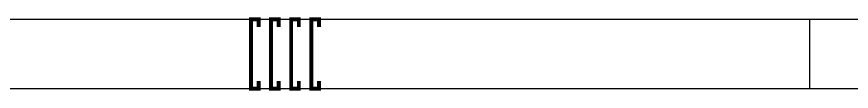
# Model space of a CAD drawing. Header units: millimetres. Extents: x -19577 to 374132, y 182625 to 847314.
# Drawn here: x 285053 to 295827, y 217225 to 218175 of the extents above; entities that cross this region are included whole.
import ezdxf

# ---------------------------------------------------------------- set-up
doc = ezdxf.new("R2010")
doc.units = ezdxf.units.MM
doc.header["$LTSCALE"] = 150
doc.layers.add('-----26 Electrical Cable Tray_LV_STSPDU_B', color=41, linetype='Continuous')

msp = doc.modelspace()

# ---------------------------------------------------------------- linework, layer by layer
at = {"layer": '-----26 Electrical Cable Tray_LV_STSPDU_B', "ltscale": 7.5, "const_width": 50, "elevation": 0}
for points in [[(288177, 218050), (288177, 218150), (288077, 218150), (288077, 217250), (288177, 217250), (288177, 217350)], [(288436, 218050), (288436, 218150), (288336, 218150), (288336, 217250), (288436, 217250), (288436, 217350)], [(288696, 218050), (288696, 218150), (288596, 218150), (288596, 217250), (288696, 217250), (288696, 217350)], [(288956, 218050), (288956, 218150), (288856, 218150), (288856, 217250), (288956, 217250), (288956, 217350)]]:
    msp.add_lwpolyline(points, dxfattribs=at)
at = {"layer": '-----26 Electrical Cable Tray_LV_STSPDU_B', "elevation": 0}
for points in [[(295286, 218150), (295286, 217250), (275147, 217250), (275147, 218150)], [(308900, 218150), (308900, 217250), (275147, 217250), (275147, 218150)], [(322100, 218150), (322100, 217250), (275147, 217250), (275147, 218150)], [(338300, 218150), (338300, 217250), (275147, 217250), (275147, 218150)]]:
    msp.add_lwpolyline(points, close=True, dxfattribs=at)

doc.saveas('drawing.dxf')
